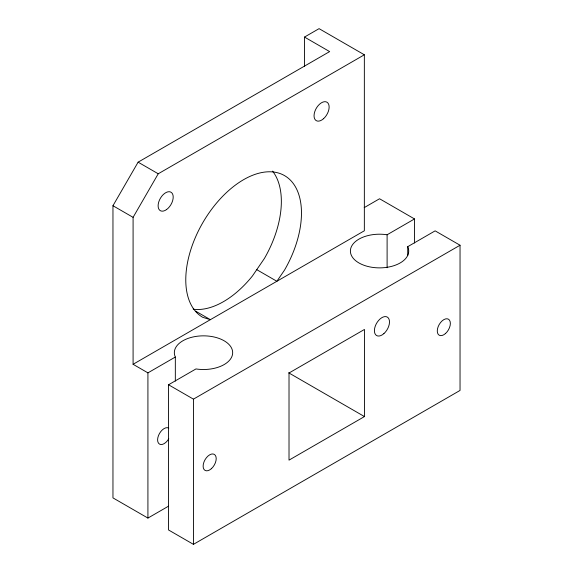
<?xml version="1.0" encoding="UTF-8"?>
<svg xmlns="http://www.w3.org/2000/svg" width="573" height="573" viewBox="0 0 573 573"><rect width="100%" height="100%" fill="white"/><g stroke="black" fill="none" stroke-linecap="round" stroke-linejoin="round"><path stroke-width="0.86" d="M168.476 506.203L147.92 518.071L112.96 497.887L112.96 205.728L138.114 162.166L329.64 51.591L304.492 37.073L304.492 66.597M133.086 217.346L158.234 173.784L364.349 54.786L364.349 230.776L133.086 364.292L133.086 217.346L112.96 205.728M304.492 37.073L319.075 28.65L364.349 54.786M364.199 207.634L379.555 198.759L414.515 218.943L414.515 243.002M133.086 364.292L147.92 372.865L175.331 357.036A29.166 16.839 0 0 1 200.965 335.907A29.166 16.839 0 0 1 232.559 354.15A29.166 16.839 0 0 1 195.959 368.94L168.548 384.77L168.548 529.975L193.445 544.35L460.04 390.435L460.04 245.23L435.136 230.855L407.725 246.677A29.166 16.839 0 0 1 382.098 267.813A29.166 16.839 0 0 1 350.504 249.57A29.166 16.839 0 0 1 387.104 234.772L414.515 218.943M168.548 384.77L193.445 399.145L460.04 245.23M364.464 416.571L289.014 460.133L289.014 373.009L364.464 329.446L364.464 416.571L288.627 372.787M193.144 308.94L194.584 309.384A81.803 47.23 -60 0 0 252.428 275.985L264.411 258.459A81.803 47.23 -60 0 0 272.569 171.134M138.114 162.166L158.234 173.784M256.754 269.661L276.874 281.279L284.53 270.076A81.803 47.23 -60 0 0 284.53 175.61A81.803 47.23 -60 0 0 202.72 222.84A81.803 47.23 -60 0 0 202.72 317.306L210.384 319.67L195.68 311.182M407.725 246.677L407.725 255.587M387.104 234.772L387.104 267.734M193.445 399.145L193.445 544.35M175.331 357.036L175.331 381.088M147.92 372.865L147.92 518.071M168.763 438.768A9.247 5.336 -60 0 1 159.516 444.111A9.247 5.336 -60 0 1 159.516 433.432A9.247 5.336 -60 0 1 168.763 428.088M445.508 333.515A9.247 5.336 -60 0 0 448.444 319.19A9.247 5.336 -60 0 0 437.5 328.888A9.247 5.336 -60 0 0 445.508 333.515M211.358 468.7A9.247 5.336 -60 0 0 214.288 454.375A9.247 5.336 -60 0 0 203.351 464.073A9.247 5.336 -60 0 0 211.358 468.7M383.903 333.608A10.672 6.16 -60 0 0 387.291 317.077A10.672 6.16 -60 0 0 374.663 328.272A10.672 6.16 -60 0 0 383.903 333.608M166.614 209.532A10.672 6.16 -60 0 0 171.664 192.7A10.672 6.16 -60 0 0 158.7 202.097A10.672 6.16 -60 0 0 166.614 209.532M323.544 118.704A10.672 6.16 -60 0 0 326.925 102.173A10.672 6.16 -60 0 0 314.305 113.368A10.672 6.16 -60 0 0 323.544 118.704"/></g></svg>
